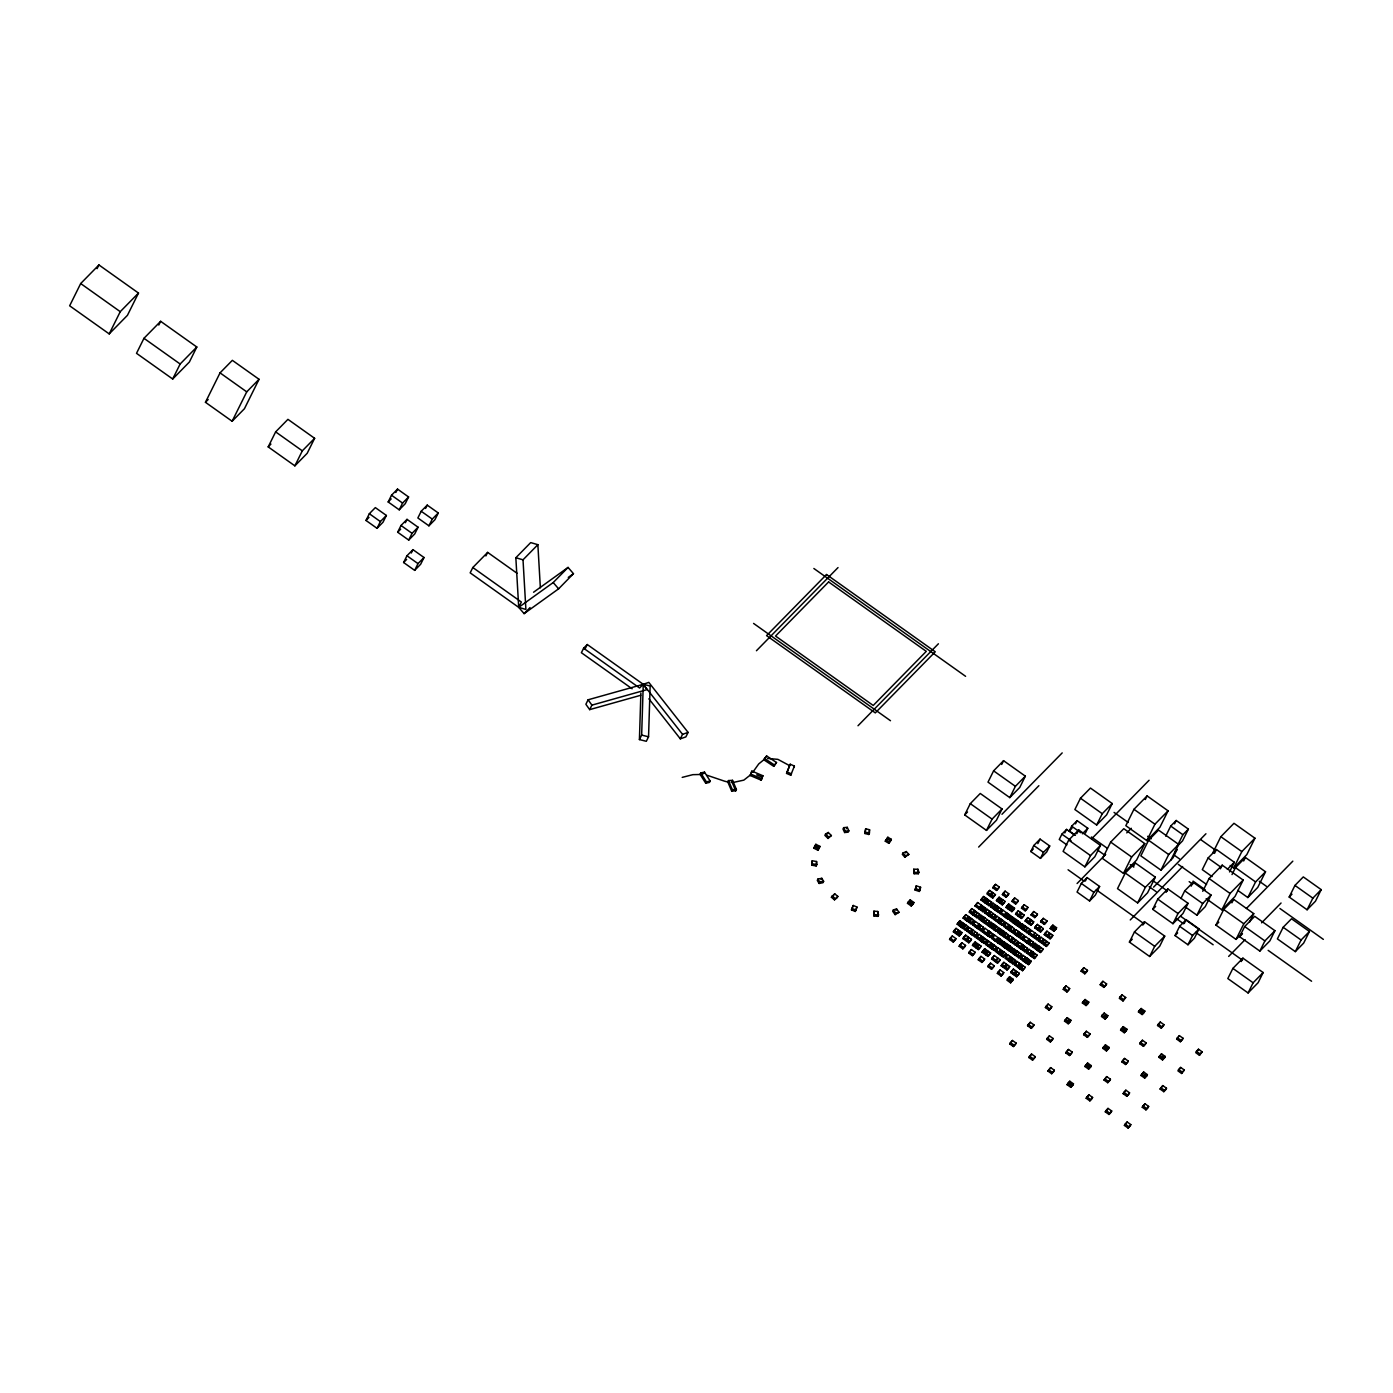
<?xml version="1.0" encoding="UTF-8"?>
<svg xmlns="http://www.w3.org/2000/svg" width="1393" height="1393" viewBox="0 0 1393 1393"><rect width="100%" height="100%" fill="white"/><g stroke="black" fill="none" stroke-linecap="round" stroke-linejoin="round"><path stroke-width="1.5" d="M632.126 688.786L581.386 652.725L583.615 648.233L587.271 644.524L643.253 684.311L650.148 686L648.546 736.793L646.317 741.285L639.422 739.579L640.884 693.018M639.422 739.579L641.651 735.086L643.253 684.311L648.79 682.378L688.09 732.405L685.861 736.897L680.324 738.83L648.877 698.798M864.879 833.484L865.697 828.783L869.563 829.758L869.424 833.101L868.744 834.459L864.879 833.484L865.697 828.783M868.744 834.459L869.563 829.758M915.079 890.04L916.281 885.826L920.581 887.271L920.042 890.127L919.38 891.485L915.079 890.04L916.281 885.826M851.489 909.873L853.212 905.467L856.956 907.052L855.911 910.082L855.232 911.457L851.489 909.873L853.212 905.467M855.232 911.457L856.956 907.052M750.183 775.501L751.924 771.113L762.894 775.744L761.153 780.15L750.183 775.501L750.862 774.142L761.832 778.774L761.153 780.15M786.557 773.394L790.197 764.235L794.393 766.063L790.754 775.222L786.557 773.394L790.197 764.235M80.69 283.545L69.65 305.798L109.211 333.902L127.442 315.323L138.499 293.07L98.938 264.949L80.69 283.545L120.251 311.666L138.499 293.07M97.092 268.657L98.938 264.949M109.211 333.902L120.251 311.666M143.967 338.307L136.514 353.317L172.697 379.018L189.378 362.023L196.813 347.014L160.648 321.313L143.967 338.307L180.15 364.008L196.813 347.014M158.785 325.057L160.648 321.313M172.697 379.018L180.15 364.008M205.45 402.298L220.042 372.871L232.352 360.334L259.046 379.296L244.437 408.724L232.126 421.261L205.45 402.298L208.184 399.512M232.126 421.261L246.735 391.851L259.046 379.296M268.187 446.892L275.64 431.882L287.933 419.345L314.626 438.307L307.174 453.317L294.881 465.854L268.187 446.892L270.921 444.106M294.881 465.854L302.316 450.844L314.626 438.307M365.993 520.46L369.337 513.721L375.344 507.609L386.383 515.462L383.04 522.183L377.033 528.313L365.993 520.46L368.988 517.395M388.177 501.968L391.52 495.229L397.527 489.1L408.584 496.97L405.241 503.691L399.234 509.821L388.177 501.968L391.189 498.903M377.033 528.313L380.376 521.574L386.383 515.462M395.856 492.478L397.527 489.1M399.234 509.821L402.577 503.082L408.584 496.97M397.667 532.213L401.01 525.492L407.017 519.363L418.074 527.216L414.731 533.954L408.724 540.084L397.667 532.213L400.679 529.166M405.346 522.723L407.017 519.363M421.208 511.248L417.865 517.97L428.922 525.823L434.929 519.711L438.273 512.972L427.216 505.119L421.208 511.248L432.265 519.101L438.273 512.972M408.724 540.084L412.067 533.345L418.074 527.216M425.544 508.48L427.216 505.119M403.604 562.511L406.948 555.772L412.955 549.66L424.012 557.513L420.669 564.235L414.661 570.364L403.604 562.511L406.617 559.446M411.283 553.021L412.955 549.66M428.922 525.823L432.265 519.101M414.661 570.364L418.004 563.625L424.012 557.513M517.134 573.341L487.654 552.394L472.819 567.526L470.172 572.854L518.718 607.365L524.116 613.634L558.61 588.821L573.463 573.672L568.065 567.421L533.571 592.234M485.896 555.946L487.654 552.394M585.043 648.999L587.271 644.524M680.324 738.83L682.553 734.337L643.253 684.311L588.107 699.791L585.878 704.283L589.674 709.629L640.728 695.281M589.674 709.629L591.903 705.137L647.031 689.639L643.253 684.311L639.596 688.02L583.615 648.233M700.07 774.334L700.749 772.976L704.51 772.14L710.169 781.02L709.49 782.396L705.729 783.232L700.07 774.334L703.831 773.515L704.51 772.14M705.729 783.232L706.408 781.856L710.169 781.02M728.452 780.568L727.79 781.926L731.656 791.067L735.73 790.841L736.409 789.465L732.544 780.341L728.452 780.568L732.335 789.692L731.656 791.067M732.544 780.341L731.865 781.717L735.73 790.841M751.245 772.471L751.924 771.113M764.861 759.289L763.66 759.881L766.638 755.964L776.51 762.493L773.707 766.307L763.834 759.777L758.715 763.939L752.795 772.262M766.638 755.964L763.834 759.777M762.894 775.744L762.215 777.12L756.73 774.804M773.707 766.307L776.51 762.493M793.714 767.421L794.393 766.063M790.754 775.222L791.433 773.864L787.237 772.018M813.878 848.198L814.557 846.822L818.631 848.912L817.952 850.27L813.878 848.198L815.863 844.315L819.955 846.387L819.276 847.745L815.184 845.673L815.863 844.315M812.223 860.77L811.823 865.192L816.159 865.941L816.838 864.565L816.559 861.518L812.223 860.77L811.823 865.192M825.579 834.024L824.9 835.4L828.034 838.447L831.377 835.539L828.26 832.474L825.579 834.024L828.713 837.089L828.034 838.447M827.581 833.85L828.26 832.474M816.559 861.518L816.159 865.941M817.97 879.018L817.291 880.393L819.119 883.441L822.95 882.727L823.629 881.369L821.8 878.304L817.97 879.018L819.798 882.082L819.119 883.441M843.67 827.651L842.991 829.009L844.628 832.509L848.198 832.196L848.877 830.837L847.257 827.338L843.67 827.651L845.307 831.151L844.628 832.509M821.121 879.679L821.8 878.304M846.578 828.696L847.257 827.338M831.412 897.266L834.755 893.853L837.82 896.395L837.141 897.754L834.459 899.808L831.412 897.266L834.755 893.853M834.459 899.808L837.82 896.395M885.286 841.198L887.863 837.245L891.346 839.335L890.667 840.71L888.769 843.305L885.286 841.198L887.863 837.245M888.769 843.305L891.346 839.335M873.933 911.161L874.02 916.019L877.834 916.35L878.513 914.992L877.747 911.492L873.933 911.161L874.02 916.019M903.012 852.969L902.333 854.327L904.823 857.2L908.828 854.414L906.338 851.558L903.012 852.969L905.502 855.824L904.823 857.2M905.659 852.916L906.338 851.558M877.747 911.492L877.834 916.35M893.383 909.908L892.704 911.283L895.142 914.626L899.025 912.311L896.587 908.95L893.383 909.908L895.821 913.251L895.142 914.626M913.738 869.232L914.121 873.724L918.3 873.742L918.98 872.366L917.9 869.249L913.738 869.232L914.121 873.724M895.908 910.325L896.587 908.95M917.9 869.249L918.3 873.742M907.487 903.326L910.221 899.878L913.895 902.507L913.216 903.865L911.179 905.955L907.487 903.326L910.221 899.878M911.179 905.955L913.895 902.507M919.902 888.63L920.581 887.271M964.687 814.922L970.294 803.639L980.254 793.47L1002.037 808.95L996.448 820.233L986.47 830.402L964.687 814.922L967.526 812.015M993.609 770.851L988.003 782.135L1009.786 797.614L1019.746 787.463L1025.352 776.162L1003.569 760.682L993.609 770.851L1015.393 786.331L1025.352 776.162M1001.706 764.444L1003.569 760.682M986.47 830.402L992.077 819.119L1002.037 808.95M1009.786 797.614L1015.393 786.331M949.573 939.439L952.29 935.992L955.981 938.603L955.302 939.979L953.247 942.051L949.573 939.439L952.29 935.992M953.352 931.813L956.068 928.365L961.919 932.544L961.24 933.919L959.202 935.992L953.352 931.813L956.068 928.365M962.981 928.365L965.715 924.917L962.981 928.365L957.148 924.186L959.864 920.738L967.874 926.484L965.157 929.932L961.466 927.32L962.145 925.945M957.148 924.186L959.864 920.738M955.511 933.38L956.19 932.004M959.307 925.753L959.986 924.377M966.777 920.738L969.493 917.29L966.777 920.738L963.085 918.126L965.802 914.679L971.652 918.858L968.936 922.305L971.652 918.858M957.548 931.29L958.227 929.932M965.802 914.679L963.085 918.126M953.247 942.051L955.981 938.603M962.876 924.726L963.556 923.35L960.822 926.798L962.876 924.726L959.185 922.096M965.924 918.318L965.245 919.693L971.095 923.872L973.811 920.425L970.137 917.795L969.458 919.171M975.448 911.231L972.714 914.679L975.448 911.231L971.757 908.619L969.04 912.067L977.05 917.813L979.767 914.365L973.916 910.169L973.237 911.544M967.282 917.604L967.961 916.246M971.078 909.977L971.757 908.619M959.202 935.992L961.919 932.544M967.404 921.243L968.083 919.885M971.2 913.616L971.879 912.258M974.978 905.99L977.694 902.542L985.704 908.306L985.025 909.664L982.988 911.753L974.978 905.99L977.694 902.542M965.157 929.932L967.874 926.484M973.359 915.184L974.038 913.825M980.933 899.93L983.65 896.483L991.659 902.229L990.98 903.604L988.943 905.676L980.933 899.93L983.65 896.483M959.133 946.23L961.849 942.782L965.541 945.394L964.861 946.77L962.807 948.842L959.133 946.23L961.849 942.782M962.911 938.603L965.628 935.156L971.478 939.335L970.799 940.71L968.762 942.782L962.911 938.603L965.628 935.156M972.54 935.156L975.274 931.708L972.54 935.156L966.69 930.977L969.424 927.529L977.433 933.275L974.7 936.723L971.025 934.111L971.705 932.735M969.424 927.529L966.69 930.977M971.095 923.872L973.811 920.425M975.553 914.87L974.874 916.246L977.607 912.798L975.553 914.87L969.72 910.691M979.349 907.243L978.67 908.619L981.386 905.171L979.349 907.243L975.657 904.632M979.296 909.124L979.975 907.766M983.092 901.497L983.771 900.139M987.55 892.513L986.871 893.871L992.721 898.05L995.438 894.619L989.587 890.423L987.55 892.513L993.401 896.692L992.721 898.05M968.866 932.544L969.545 931.168M976.336 927.529L979.053 924.081L976.336 927.529L972.645 924.917L975.361 921.47L981.212 925.649L978.495 929.096L981.212 925.649M982.03 905.676L981.351 907.052L985.025 909.664M985.13 899.425L985.809 898.05M988.908 891.799L989.587 890.423M977.05 917.813L979.767 914.365M967.108 938.081L967.787 936.723M970.904 930.454L971.583 929.096M975.361 921.47L972.645 924.917M985.251 903.064L985.931 901.706M986.662 900.47L987.341 899.112L984.607 902.56L986.662 900.47L984.189 898.729M989.03 895.438L989.709 894.08M992.826 887.811L995.542 884.363L999.234 886.993L998.555 888.351L996.5 890.423L992.826 887.811L995.542 884.363M962.807 948.842L965.541 945.394M975.483 925.109L974.804 926.484L980.655 930.663L983.371 927.216L979.679 924.604L979 925.962M984.99 918.022L982.274 921.47L984.99 918.022L981.316 915.41L978.6 918.858L986.61 924.604L989.326 921.156L983.475 916.977L982.796 918.335M987.289 900.975L987.968 899.617M991.085 893.348L991.764 891.99M982.988 911.753L985.704 908.306M981.316 915.41L980.637 916.768L984.329 919.397M968.762 942.782L971.478 939.335M976.963 928.051L977.642 926.676M980.759 920.425L981.438 919.049M984.538 912.798L987.254 909.35L995.264 915.097L994.585 916.455L992.547 918.544L984.538 912.798L987.254 909.35M988.943 905.676L991.659 902.229M996.5 890.423L999.234 886.993M974.7 936.723L977.433 933.275M986.697 914.348L987.376 912.99L993.226 917.169L992.547 918.544M990.493 906.721L993.209 903.273L1001.219 909.037L1000.54 910.395L998.502 912.485L990.493 906.721L993.209 903.273M968.692 953.021L971.409 949.573L975.083 952.203L974.421 953.561L972.366 955.65L968.692 953.021L971.409 949.573M972.471 945.394L975.187 941.947L981.038 946.126L980.359 947.501L978.321 949.573L972.471 945.394L975.187 941.947M982.1 941.947L984.816 938.499L982.1 941.947L976.249 937.768L978.983 934.32L986.993 940.066L984.259 943.514L980.585 940.902L981.264 939.526M988.734 912.276L989.413 910.9M978.983 934.32L976.249 937.768M980.655 930.663L983.371 927.216M985.112 921.678L984.433 923.037L987.167 919.589L985.112 921.678L979.279 917.482M988.908 914.052L988.229 915.41L990.945 911.962L988.908 914.052L985.217 911.422M988.856 915.915L989.535 914.557M992.652 908.288L993.331 906.93M996.43 900.662L999.147 897.214L1004.997 901.41L1004.318 902.768L1002.281 904.858L996.43 900.662L999.147 897.214M978.426 939.335L979.087 937.959M985.896 934.32L988.612 930.872L985.896 934.32L982.204 931.708L984.921 928.26L990.771 932.439L988.055 935.887L990.771 932.439M994.689 906.216L995.368 904.841M980.463 937.245L981.142 935.887M984.921 928.26L982.204 931.708M986.61 924.604L989.326 921.156M994.811 909.855L995.49 908.497M996.221 907.261L996.9 905.903L994.167 909.35L996.221 907.261L993.749 905.52M998.589 902.229L999.269 900.871M1002.385 894.602L1005.102 891.154L1008.793 893.784L1008.114 895.142L1006.059 897.231L1002.385 894.602L1005.102 891.154M972.366 955.65L975.083 952.203M992.356 925.126L993.035 923.768L998.885 927.947L996.152 931.395L988.142 925.649L990.876 922.201L994.55 924.813L991.833 928.26L994.55 924.813M996.848 907.783L997.527 906.408M1000.627 900.157L1001.306 898.781M978.199 945.934L978.879 944.576L976.162 948.024L978.199 945.934L974.508 943.322M982.622 938.812L983.301 937.454M988.142 925.649L990.876 922.201M1002.159 901.201L1002.838 899.843L1000.122 903.291L1002.159 901.201L998.468 898.589M978.321 949.573L981.038 946.126M986.523 934.842L987.202 933.467M990.319 927.216L990.998 925.84M994.097 919.589L996.813 916.141L1004.823 921.887L1004.144 923.246L1002.107 925.335L994.097 919.589L996.813 916.141M998.502 912.485L1001.219 909.037M1002.281 904.858L1004.997 901.41M1006.059 897.231L1008.793 893.784M988.56 932.753L989.239 931.395L992.93 934.006L990.214 937.454L984.363 933.275M984.259 943.514L986.993 940.066M1030.803 851.523L1033.798 845.499L1040.066 839.108L1049.713 845.969L1046.718 851.976L1040.449 858.367L1030.803 851.523L1033.31 848.964M996.256 921.139L996.935 919.78L1002.786 923.959L1002.107 925.335M1000.052 913.512L1002.768 910.082L1010.778 915.828L1010.099 917.186L1008.044 919.276L1000.052 913.512L1002.768 910.082M978.234 959.812L980.968 956.364L984.642 958.993L983.963 960.352L981.926 962.441L978.234 959.812L980.968 956.364M982.03 952.185L984.747 948.737L990.597 952.934L989.918 954.292L987.881 956.382L982.03 952.185L984.747 948.737M991.659 948.755L994.376 945.307L991.659 948.755L985.809 944.558L988.525 941.111L996.535 946.857L993.818 950.305L990.144 947.693L990.806 946.317M998.293 919.067L998.973 917.708M988.525 941.111L985.809 944.558M990.214 937.454L992.93 934.006M994.672 928.469L993.993 929.827L996.709 926.38L994.672 928.469L988.821 924.273M998.468 920.843L997.788 922.201L1000.505 918.753L998.468 920.843L994.776 918.213M998.415 922.706L999.094 921.348M1005.99 907.452L1008.706 904.005L1014.557 908.201L1013.878 909.559L1011.84 911.649L1005.99 907.452L1008.706 904.005M1037.82 843.618L1040.066 839.108M987.968 946.126L988.647 944.767M995.455 941.128L998.172 937.681L995.455 941.128L991.764 938.499L994.48 935.051L1000.331 939.23L997.614 942.678L1000.331 939.23M1000.453 920.634L1001.132 919.258M990.023 944.054L990.702 942.678M994.48 935.051L991.764 938.499M996.152 931.395L998.885 927.947M1004.37 916.646L1005.05 915.288M1008.149 909.02L1008.828 907.661M1011.945 901.393L1014.661 897.945L1018.335 900.575L1017.674 901.933L1015.619 904.022L1011.945 901.393L1014.661 897.945M981.926 962.441L984.642 958.993M1002.594 930.559L1008.445 934.738L1005.711 938.185L997.701 932.439L1000.435 928.992L1004.109 931.604L1001.393 935.051L1004.109 931.604M1006.408 914.574L1007.087 913.199M987.759 952.725L988.438 951.367L985.722 954.814L987.759 952.725L984.067 950.113M992.182 945.603L992.861 944.245M997.701 932.439L1000.435 928.992M987.881 956.382L990.597 952.934M999.861 934.006L1000.54 932.631M1003.656 926.38L1006.373 922.932L1014.383 928.678L1013.704 930.036L1011.666 932.126L1003.656 926.38L1006.373 922.932M998.119 939.544L998.798 938.185L1002.49 940.797L999.774 944.245L993.923 940.066M1008.044 919.276L1010.778 915.828M1011.84 911.649L1014.557 908.201M1015.619 904.022L1018.335 900.575M993.818 950.305L996.535 946.857M1005.816 927.947L1006.495 926.571M1010.273 918.945L1009.594 920.32L1017.604 926.066L1020.338 922.619L1012.328 916.873L1010.273 918.945L1018.283 924.691L1017.604 926.066M1040.449 858.367L1043.444 852.359L1049.713 845.969M987.794 966.603L990.527 963.155L994.202 965.784L993.522 967.142L991.485 969.232L987.794 966.603L990.527 963.155M991.59 958.976L994.306 955.528L1000.157 959.725L999.477 961.083L997.44 963.172L991.59 958.976L994.306 955.528M1001.219 955.546L1003.935 952.098L1001.219 955.546L995.368 951.349L998.085 947.902L1006.094 953.648L1003.378 957.095L999.686 954.484L1000.366 953.108M1007.853 925.857L1008.532 924.499M1012.328 916.873L1011.649 918.231L1015.323 920.86L1016.002 919.484L1013.286 922.932L1015.323 920.86M998.085 947.902L995.368 951.349M999.774 944.245L1002.49 940.797M1004.231 935.26L1003.552 936.618L1006.268 933.171L1004.231 935.26L998.381 931.064M1008.027 927.634L1007.348 928.992L1010.064 925.544L1008.027 927.634L1004.336 925.004M1007.975 929.497L1008.654 928.138M1015.549 914.243L1018.266 910.796L1024.116 914.992L1023.437 916.35L1021.4 918.44L1015.549 914.243L1018.266 910.796M997.527 952.916L998.206 951.558M1005.015 947.919L1007.731 944.471L1005.015 947.919L1001.323 945.29L1004.04 941.842L1009.89 946.021L1007.174 949.469L1009.89 946.021M1010.012 927.425L1010.691 926.049M999.582 950.844L1000.261 949.469M1001.323 945.29L1004.04 941.842M1005.711 938.185L1008.445 934.738M991.485 969.232L994.202 965.784M1017.708 915.81L1018.387 914.452M1021.487 908.184L1024.221 904.736L1027.895 907.365L1027.216 908.724L1025.178 910.813L1021.487 908.184L1024.221 904.736M1011.475 938.708L1012.154 937.35L1017.987 941.529L1015.271 944.976L1007.261 939.23L1009.977 935.783L1013.669 938.412L1010.952 941.842L1013.669 938.412M1015.967 921.365L1016.646 919.989M1019.746 913.738L1020.425 912.363M1001.741 952.394L1002.42 951.036M1009.977 935.783L1007.261 939.23M1011.666 932.126L1014.383 928.678M997.44 963.172L1000.157 959.725M1074.195 834.807L1066.585 829.392L1061.901 834.163L1059.255 839.474L1066.881 844.889M1009.42 940.797L1010.099 939.422M1013.216 933.171L1015.932 929.723L1023.942 935.469L1023.263 936.845L1021.226 938.917L1013.216 933.171L1015.932 929.723M1080.48 798.224L1074.874 809.525L1096.674 825.004L1106.634 814.835L1112.241 803.552L1090.458 788.055L1080.48 798.224L1102.263 813.704L1112.241 803.552M1007.679 946.335L1008.358 944.976L1012.049 947.588L1009.333 951.036L1003.482 946.857M1021.4 918.44L1024.116 914.992M1025.178 910.813L1027.895 907.365M1064.809 832.944L1066.585 829.392M1003.378 957.095L1006.094 953.648M1011.597 942.365L1012.258 940.989M1015.375 934.738L1016.054 933.362M1019.154 927.111L1021.887 923.663L1029.88 929.41L1029.218 930.768L1027.163 932.857L1019.154 927.111L1021.887 923.663M1017.412 932.648L1018.091 931.29M997.353 973.394L1000.07 969.946L1003.761 972.575L1003.082 973.933L1001.045 976.023L997.353 973.394L1000.07 969.946M1001.149 965.767L1003.865 962.319L1009.716 966.516L1009.037 967.874L1007 969.963L1001.149 965.767L1003.865 962.319M1009.925 959.916L1009.246 961.274L1012.937 963.904L1015.654 960.456L1007.644 954.693L1004.928 958.14L1010.778 962.337L1013.495 958.889L1010.778 962.337M1006.965 956.068L1007.644 954.693M1009.333 951.036L1012.049 947.588M1013.791 942.051L1013.111 943.409L1015.828 939.962L1013.791 942.051L1007.94 937.872M1017.586 934.424L1016.907 935.783L1019.624 932.335L1017.586 934.424L1013.895 931.795M1075.396 835.347L1069.302 831.012L1071.67 826.206L1077.102 820.669L1087.794 828.26L1085.408 833.066M1017.534 936.305L1018.213 934.929M1021.313 928.678L1021.992 927.303M1025.109 921.052L1027.825 917.604L1033.676 921.783L1032.997 923.141L1030.959 925.231L1025.109 921.052L1027.825 917.604M1003.308 967.334L1003.987 965.976M1014.557 954.71L1017.29 951.262L1014.557 954.71L1010.883 952.081L1013.599 948.633L1019.45 952.829L1016.733 956.277L1019.45 952.829M1019.572 934.215L1020.251 932.857M1005.346 965.262L1006.025 963.886M1009.124 957.635L1009.803 956.26M1010.883 952.081L1013.599 948.633M1015.271 944.976L1017.987 941.529M1075.518 823.872L1077.102 820.669M1027.268 922.601L1027.947 921.243M1031.046 914.975L1033.78 911.527L1037.454 914.156L1036.775 915.514L1034.738 917.604L1031.046 914.975L1033.78 911.527M1001.045 976.023L1003.761 972.575M1021.104 935.278L1021.783 933.902L1019.067 937.35L1021.104 935.278L1018.649 933.519M1024.882 927.651L1025.561 926.275L1022.845 929.723L1024.882 927.651L1021.208 925.022M1068.71 840.083L1063.103 851.384L1084.886 866.864L1094.863 856.695L1100.47 845.412L1078.687 829.915L1068.71 840.083L1090.493 855.563L1100.47 845.412M1013.721 952.29L1013.042 953.648L1018.892 957.827L1021.609 954.379L1017.917 951.767M1021.034 945.499L1021.696 944.141L1027.546 948.32L1024.83 951.767L1016.82 946.021L1019.537 942.573L1023.228 945.203L1020.512 948.65L1023.228 945.203M1029.305 920.529L1029.984 919.154M1011.301 959.202L1011.98 957.827M1019.537 942.573L1016.82 946.021M1021.226 938.917L1023.942 935.469M1007 969.963L1009.716 966.516M1018.98 947.588L1019.659 946.213M1022.775 939.962L1025.492 936.514L1033.502 942.26L1032.822 943.636L1030.785 945.708L1022.775 939.962L1025.492 936.514M1027.163 932.857L1029.88 929.41M1030.959 925.231L1033.676 921.783M1034.738 917.604L1037.454 914.156M1076.806 833.693L1078.687 829.915M1012.937 963.904L1015.654 960.456M1021.139 949.155L1021.818 947.78M1028.713 933.902L1031.429 930.454L1039.439 936.2L1038.76 937.559L1036.723 939.648L1028.713 933.902L1031.429 930.454M1023.193 947.066L1023.872 945.708M1007.592 978.826L1006.913 980.184L1010.604 982.814L1013.32 979.366L1009.629 976.737L1007.592 978.826L1011.283 981.438L1013.32 979.366M1010.709 972.558L1013.425 969.128L1019.276 973.307L1018.596 974.665L1016.542 976.754L1010.709 972.558L1013.425 969.128M1020.338 969.128L1023.054 965.68L1020.338 969.128L1014.487 964.931L1017.203 961.501L1025.213 967.247L1022.497 970.695L1018.805 968.065M1009.629 976.737L1008.95 978.112L1012.641 980.724M1017.203 961.501L1014.487 964.931M1018.892 957.827L1021.609 954.379M1023.35 948.842L1022.671 950.2L1025.387 946.752L1023.35 948.842L1017.499 944.663M1027.129 941.215L1026.449 942.573L1029.183 939.126L1027.129 941.215L1023.455 938.586M1027.094 943.096L1027.773 941.72M1030.872 935.469L1031.551 934.094M1034.668 927.842L1037.385 924.395L1043.235 928.574L1042.556 929.932L1040.519 932.021L1034.668 927.842L1037.385 924.395M1029.131 941.006L1029.81 939.648M1012.868 974.125L1013.547 972.767M1024.116 961.501L1026.85 958.053L1024.116 961.501L1020.442 958.872L1023.159 955.424L1029.009 959.62L1026.275 963.068L1029.009 959.62M1014.905 972.053L1015.584 970.677M1018.683 964.426L1019.363 963.051M1023.159 955.424L1020.442 958.872M1024.83 951.767L1027.546 948.32M1036.827 929.392L1037.506 928.034M1040.606 921.766L1043.322 918.335L1047.014 920.947L1046.335 922.305L1044.297 924.395L1040.606 921.766L1043.322 918.335M1010.604 982.814L1011.283 981.438M1038.865 927.32L1039.544 925.962M1023.28 959.08L1022.601 960.439L1028.452 964.618L1031.168 961.187L1027.477 958.558M1030.576 952.307L1031.255 950.931L1037.106 955.11L1034.39 958.558L1026.38 952.812L1029.096 949.364L1032.788 951.994L1030.071 955.441L1032.788 951.994M1020.843 965.993L1021.522 964.618M1024.639 958.367L1025.318 956.991M1029.096 949.364L1026.38 952.812M1030.785 945.708L1033.502 942.26M1016.542 976.754L1019.276 973.307M1024.76 962.006L1025.44 960.648M1028.539 954.379L1029.218 953.021M1032.335 946.752L1035.051 943.305L1043.061 949.051L1042.382 950.426L1040.345 952.499L1032.335 946.752L1035.051 943.305M1036.723 939.648L1039.439 936.2M1040.519 932.021L1043.235 928.574M1044.297 924.395L1047.014 920.947M1022.497 970.695L1025.213 967.247M1030.698 955.946L1031.377 954.571M1038.273 940.693L1040.989 937.245L1048.999 942.991L1048.32 944.367L1046.282 946.439L1038.273 940.693L1040.989 937.245M1032.753 953.857L1033.432 952.499M1096.674 825.004L1102.263 813.704M1028.452 964.618L1031.168 961.187M1032.909 955.633L1032.23 957.008L1034.947 953.561L1032.909 955.633L1027.059 951.454M1036.688 948.006L1036.009 949.382L1038.743 945.934L1036.688 948.006L1033.014 945.394M1036.653 949.887L1037.332 948.511M1040.432 942.26L1041.111 940.884M1044.228 934.633L1046.944 931.186L1052.795 935.365L1052.115 936.74L1050.078 938.812L1044.228 934.633L1046.944 931.186M1038.69 947.797L1039.37 946.439M1042.469 940.171L1043.148 938.812M1034.39 958.558L1037.106 955.11M1046.387 936.2L1047.066 934.825M1050.165 928.574L1052.882 925.126L1056.573 927.738L1055.894 929.114L1053.857 931.186L1050.165 928.574L1052.882 925.126M1048.424 934.111L1049.103 932.753M1040.345 952.499L1043.061 949.051M1084.886 866.864L1090.493 855.563M1046.282 946.439L1048.999 942.991M1050.078 938.812L1052.795 935.365M1053.857 931.186L1056.573 927.738M1081.334 883.423L1077.05 892.06L1089.587 900.975L1095.316 895.124L1099.617 886.488L1087.08 877.573L1081.334 883.423L1093.871 892.338L1099.617 886.488M1085.356 881.038L1087.08 877.573M1009.716 1043.914L1012.432 1040.467L1016.124 1043.078L1015.445 1044.454L1013.408 1046.526L1009.716 1043.914L1012.432 1040.467M1110.656 842.086L1102.507 858.471L1123.489 873.394L1136.618 860.003L1144.767 843.618L1123.785 828.696L1110.656 842.086L1131.638 856.991L1144.767 843.618M1013.408 1046.526L1016.124 1043.078M1133.954 809.298L1125.823 825.683L1146.805 840.606L1159.934 827.216L1168.083 810.83L1147.101 795.908L1133.954 809.298L1154.936 824.203L1168.083 810.83M1027.564 1025.718L1030.28 1022.288L1033.972 1024.9L1033.293 1026.258L1031.238 1028.347L1027.564 1025.718L1030.28 1022.288M1089.587 900.975L1093.871 892.338M1031.238 1028.347L1033.972 1024.9M1145.29 799.547L1147.101 795.908M1045.394 1007.539L1048.111 1004.092L1051.802 1006.721L1051.123 1008.079L1049.086 1010.169L1045.394 1007.539L1048.111 1004.092M1049.086 1010.169L1051.802 1006.721M1028.835 1057.496L1031.551 1054.048L1035.243 1056.678L1034.564 1058.036L1032.526 1060.125L1028.835 1057.496L1031.551 1054.048M1063.242 989.361L1065.958 985.913L1069.65 988.525L1068.971 989.901L1066.934 991.973L1063.242 989.361L1065.958 985.913M1123.489 873.394L1131.638 856.991M1032.526 1060.125L1035.243 1056.678M1125.265 873.028L1117.517 888.647L1137.628 902.943L1147.571 892.809L1155.337 877.172L1135.225 862.894L1125.265 873.028L1145.377 887.324L1155.337 877.172M1066.934 991.973L1069.65 988.525M1046.665 1039.317L1049.399 1035.87L1053.073 1038.481L1052.394 1039.857L1050.357 1041.929L1046.665 1039.317L1049.399 1035.87M1081.072 971.165L1083.806 967.717L1087.48 970.346L1086.801 971.705L1084.764 973.794L1081.072 971.165L1083.806 967.717M1133.502 866.359L1135.225 862.894M1146.805 840.606L1154.936 824.203M1170.886 860.021L1178.652 844.384L1158.541 830.106L1148.581 840.24L1140.832 855.859L1160.944 870.155L1172.889 857.984L1177.137 849.417L1175.135 851.436M1050.357 1041.929L1053.073 1038.481M1084.764 973.794L1087.48 970.346M1064.513 1021.121L1067.23 1017.674L1070.921 1020.303L1070.242 1021.661L1068.205 1023.751L1064.513 1021.121L1067.23 1017.674M1068.205 1023.751L1070.921 1020.303M1047.954 1071.078L1050.67 1067.63L1054.362 1070.259L1053.683 1071.617L1051.628 1073.707L1047.954 1071.078L1050.67 1067.63M1082.361 1002.943L1085.077 999.495L1088.769 1002.107L1088.09 1003.482L1086.035 1005.554L1082.361 1002.943L1085.077 999.495M1165.715 836.148L1170.712 826.066L1176.197 820.477L1188.386 829.114L1182.535 840.884L1177.05 846.474L1182.883 834.72L1188.386 829.114M1174.543 823.838L1176.197 820.477M1051.628 1073.707L1054.362 1070.259M1086.035 1005.554L1088.769 1002.107M1137.628 902.943L1145.377 887.324M1065.784 1052.899L1068.501 1049.451L1072.192 1052.063L1071.513 1053.439L1069.476 1055.511L1065.784 1052.899L1068.501 1049.451M1100.191 984.747L1102.908 981.299L1106.599 983.928L1105.92 985.286L1103.883 987.376L1100.191 984.747L1102.908 981.299M1160.944 870.155L1168.692 854.536L1178.652 844.384M1069.476 1055.511L1072.192 1052.063M1103.883 987.376L1106.599 983.928M1083.632 1034.703L1086.348 1031.255L1090.04 1033.885L1089.361 1035.243L1087.324 1037.332L1083.632 1034.703L1086.348 1031.255M1129.41 942.103L1134.459 931.934L1144.489 921.713L1164.722 936.096L1159.672 946.265L1149.643 956.486L1129.41 942.103L1132.283 939.195M1142.817 925.109L1144.489 921.713M1087.324 1037.332L1090.04 1033.885M1152.725 909.333L1157.775 899.147L1167.804 888.926L1188.037 903.308L1182.988 913.477L1172.958 923.698L1152.725 909.333L1155.598 906.408M1067.055 1084.677L1069.789 1081.229L1073.463 1083.841L1072.784 1085.199L1070.747 1087.289L1067.055 1084.677L1069.789 1081.229M1102.142 1015.149L1101.463 1016.524L1105.154 1019.136L1107.87 1015.689L1104.196 1013.077L1102.142 1015.149L1105.833 1017.778L1107.87 1015.689M1103.517 1014.435L1104.196 1013.077M1166.133 892.321L1167.804 888.926M1070.747 1087.289L1073.463 1083.841M1105.154 1019.136L1105.833 1017.778M1084.903 1066.481L1087.62 1063.033L1091.311 1065.662L1090.632 1067.021L1088.595 1069.11L1084.903 1066.481L1087.62 1063.033M1119.989 996.97L1119.31 998.346L1123.002 1000.958L1125.718 997.51L1122.027 994.898L1119.989 996.97L1123.681 999.599L1125.718 997.51M1121.348 996.256L1122.027 994.898M1088.595 1069.11L1091.311 1065.662M1123.002 1000.958L1123.681 999.599M1102.751 1048.302L1105.467 1044.854L1109.159 1047.466L1108.48 1048.842L1106.425 1050.914L1102.751 1048.302L1105.467 1044.854M1149.643 956.486L1154.693 946.317L1164.722 936.096M1180.898 898.572L1184.746 890.823L1193.105 882.309L1211.022 895.037L1205.258 906.651L1196.9 915.166L1185.495 907.069M1106.425 1050.914L1109.159 1047.466M1086.174 1098.259L1088.891 1094.811L1092.582 1097.423L1091.903 1098.798L1089.866 1100.87L1086.174 1098.259L1088.891 1094.811M1191.172 886.174L1193.105 882.309M1172.958 923.698L1178.008 913.529L1188.037 903.308M1120.581 1030.106L1123.298 1026.658L1126.989 1029.288L1126.31 1030.646L1124.273 1032.735L1120.581 1030.106L1123.298 1026.658M1229.531 871.931L1234.32 862.25L1216.42 849.521L1208.062 858.036L1202.298 869.65L1212.067 876.597M1212.711 853.073L1220.843 836.688L1233.972 823.298L1254.954 838.203L1246.822 854.606L1233.693 867.996L1230.193 865.506M1089.866 1100.87L1092.582 1097.423M1124.273 1032.735L1126.989 1029.288M1214.487 853.387L1216.42 849.521M1175.03 935.574L1179.645 926.293L1186.122 919.693L1199.042 928.887L1194.428 938.168L1187.968 944.767L1175.03 935.574L1177.625 932.944M1104.022 1080.063L1106.738 1076.615L1110.43 1079.244L1109.751 1080.602L1107.714 1082.692L1104.022 1080.063L1106.738 1076.615M1138.429 1011.927L1141.146 1008.48L1144.837 1011.092L1144.158 1012.467L1142.121 1014.539L1138.429 1011.927L1141.146 1008.48M1184.276 923.42L1186.122 919.693M1107.714 1082.692L1110.43 1079.244M1202.734 891.294L1209.072 878.53L1222.201 865.157L1243.183 880.063L1235.034 896.465L1221.905 909.838L1206.181 898.659M1142.121 1014.539L1144.837 1011.092M1121.853 1061.884L1124.586 1058.436L1128.26 1061.048L1127.581 1062.424L1125.544 1064.496L1121.853 1061.884L1124.586 1058.436M1196.9 915.166L1202.664 903.552L1211.022 895.037M1220.39 868.797L1222.201 865.157M1125.544 1064.496L1128.26 1061.048M1187.968 944.767L1192.582 935.487L1199.042 928.887M1105.293 1111.84L1108.01 1108.393L1111.701 1111.005L1111.022 1112.38L1108.985 1114.452L1105.293 1111.84L1108.01 1108.393M1139.7 1043.688L1142.417 1040.24L1146.108 1042.869L1145.429 1044.228L1143.392 1046.317L1139.7 1043.688L1142.417 1040.24M1108.985 1114.452L1111.701 1111.005M1143.392 1046.317L1146.108 1042.869M1233.693 867.996L1241.825 851.593L1254.954 838.203M1123.141 1093.644L1125.857 1090.197L1129.549 1092.826L1128.87 1094.184L1126.815 1096.274L1123.141 1093.644L1125.857 1090.197M1232.021 874.578L1235.469 867.63L1245.412 857.479L1265.523 871.774L1257.775 887.393L1247.832 897.545L1237.768 890.388M1157.548 1025.509L1160.265 1022.062L1163.956 1024.673L1163.277 1026.049L1161.222 1028.121L1157.548 1025.509L1160.265 1022.062M1126.815 1096.274L1129.549 1092.826M1243.688 860.961L1245.412 857.479M1161.222 1028.121L1163.956 1024.673M1221.905 909.838L1230.054 893.453L1243.183 880.063M1140.971 1075.466L1143.688 1072.018L1147.379 1074.647L1146.7 1076.005L1144.663 1078.078L1140.971 1075.466L1143.688 1072.018M1241.738 933.606L1236.044 939.404L1215.932 925.109L1223.698 909.49L1233.641 899.338L1253.752 913.634L1249.434 922.323M1144.663 1078.078L1147.379 1074.647M1231.917 902.821L1233.641 899.338M1124.412 1125.422L1127.129 1121.974L1130.82 1124.604L1130.141 1125.962L1128.104 1128.051L1124.412 1125.422L1127.129 1121.974M1158.819 1057.287L1161.536 1053.839L1165.227 1056.451L1164.548 1057.827L1162.511 1059.899L1158.819 1057.287L1161.536 1053.839M1128.104 1128.051L1130.82 1124.604M1162.511 1059.899L1165.227 1056.451M1142.26 1107.243L1144.976 1103.796L1148.65 1106.408L1147.989 1107.783L1145.934 1109.855L1142.26 1107.243L1144.976 1103.796M1176.65 1039.091L1179.383 1035.643L1183.057 1038.273L1182.378 1039.631L1180.341 1041.72L1176.65 1039.091L1179.383 1035.643M1247.832 897.545L1255.581 881.926L1265.523 871.774M1145.934 1109.855L1148.65 1106.408M1180.341 1041.72L1183.057 1038.273M1160.09 1089.047L1162.807 1085.6L1166.498 1088.229L1165.819 1089.587L1163.782 1091.677L1160.09 1089.047L1162.807 1085.6M1236.044 939.404L1243.81 923.768L1253.752 913.634M1239.613 936.705L1244.663 926.537L1254.693 916.315L1274.926 930.681L1269.876 940.867L1259.847 951.088L1239.613 936.705L1242.469 933.78M1163.782 1091.677L1166.498 1088.229M1178.617 1069.493L1177.938 1070.869L1181.612 1073.481L1184.346 1070.033L1180.655 1067.421L1178.617 1069.493L1182.291 1072.122L1184.346 1070.033M1179.975 1068.779L1180.655 1067.421M1232.892 968.396L1227.825 978.565L1248.076 992.948L1258.105 982.727L1263.155 972.54L1242.922 958.158L1232.892 968.396L1253.125 982.779L1263.155 972.54M1181.612 1073.481L1182.291 1072.122M1196.448 1051.315L1195.769 1052.673L1199.46 1055.302L1202.176 1051.854L1198.485 1049.225L1196.448 1051.315L1200.139 1053.926L1202.176 1051.854M1241.233 961.553L1242.922 958.158M1197.823 1050.601L1198.485 1049.225M1199.46 1055.302L1200.139 1053.926M1259.847 951.088L1264.896 940.919L1274.926 930.681M1289.187 897.04L1294.95 885.426L1303.291 876.911L1321.208 889.639L1315.445 901.236L1307.087 909.768L1289.187 897.04L1291.973 894.202M1248.076 992.948L1253.125 982.779M1283.162 927.285L1277.398 938.899L1295.316 951.628L1303.674 943.096L1309.437 931.499L1291.52 918.771L1283.162 927.285L1301.079 940.014L1309.437 931.499M1307.087 909.768L1312.85 898.154L1321.208 889.639M1295.316 951.628L1301.079 940.014M817.952 850.27L819.955 846.387M751.21 774.334L743.827 780.132L733.275 782.431A25.353 17.674 26.4 0 1 731.569 782.396M537.872 544.68L523.019 559.812L525.892 609.438L518.718 607.365L515.845 557.74L530.698 542.591L537.872 544.68L540.362 587.829M472.819 567.526L521.365 602.037L518.718 607.365L553.213 582.553L568.065 567.421M524.116 613.634L530.054 607.574M756.434 650.74L838.029 567.578M858.001 725.753L938.412 643.775M1001.967 814.278L1062.197 752.899M978.652 847.066L1038.882 785.687M993.401 896.692L995.438 894.619M1069.302 831.012L1072.018 828.243M993.226 917.169L995.264 915.097M1082.361 833.815L1087.794 828.26M1002.786 923.959L1004.823 921.887M1091.868 838.603L1149.086 780.272M1018.283 924.691L1020.338 922.619M1077.085 883.528L1105.694 854.362M1126.763 832.875L1131.273 828.278M1153.561 887.167L1205.938 833.763M1130.245 919.955L1182.64 866.55M1227.355 869.354L1234.32 862.25M1215.932 925.109L1218.771 922.218M1246.422 908.462L1292.826 861.153M1228.661 956.416L1245.133 939.631M1261.588 922.845L1281.055 903.012M568.292 577.399L573.463 573.672M828.713 837.089L831.377 835.539M905.502 855.824L908.828 854.414M682.553 734.337L688.09 732.405M682.204 777.381L692.843 774.665L701.88 774.456M895.821 913.251L899.025 912.311M819.798 882.082L823.629 881.369M767.56 758.436L777.903 759.359L789.518 765.593M845.307 831.151L848.877 830.837M732.335 789.692L736.409 789.465M914.801 872.366L918.98 872.366M874.7 914.644L878.513 914.992M812.502 863.817L816.838 864.565M641.651 735.086L648.546 736.793M707.174 775.292L724.29 781.09A25.353 17.674 26.4 0 0 729.81 782.239M865.558 832.126L869.424 833.101M515.845 557.74L523.019 559.812M915.741 888.682L920.042 890.127M852.168 908.515L855.911 910.082M887.184 838.603L890.667 840.71M885.965 839.84L889.448 841.947M764.513 758.419L774.386 764.949M1294.95 885.426L1312.85 898.154M1220.843 836.688L1241.825 851.593M1200.958 839.787L1215.096 849.852M1259.307 881.264L1266.394 886.296M1235.469 867.63L1255.581 881.926M813.86 568.483L965.593 676.319M1170.712 826.066L1182.883 834.72M1279.941 908.515L1323.35 939.37M1208.062 858.036L1221.086 867.299M1209.072 878.53L1230.054 893.453M1114.069 812.415L1128.208 822.462M1147.675 836.288L1151.21 838.795M1174.195 855.145L1179.505 858.906M1148.581 840.24L1168.692 854.536M1178.269 864.356L1206.547 884.451M1193.052 881.125L1205.206 889.761M1189.169 881.647L1192.704 884.172M1223.698 909.49L1243.81 923.768M1244.663 926.537L1264.896 940.919M1184.746 890.823L1202.664 903.552M1268.152 950.374L1311.579 981.229M1091.398 836.984L1107.296 848.285M1130.263 864.6L1133.798 867.108M1153.247 880.933L1167.369 890.98M1071.67 826.206L1080.829 832.718M1097.823 850.218L1104.893 855.25M1149.121 886.679L1156.19 891.694M1157.775 899.147L1178.008 913.529M1180.637 916.263L1242.486 960.212M1061.901 834.163L1071.043 840.658M1176.685 918.84L1183.632 923.785M1195.786 932.422L1213.146 944.767M753.578 623.42L890.493 720.721M1179.645 926.293L1192.582 935.487M1033.798 845.499L1043.444 852.359M1068.083 869.772L1083.98 881.072M1096.343 889.848L1144.053 923.768M970.294 803.639L992.077 819.119M1134.459 931.934L1154.693 946.317M1052.203 926.484L1055.894 929.114M993.505 886.453L997.179 889.065M1003.064 893.244L1006.739 895.856M1012.624 900.035L1016.298 902.647M1022.166 906.826L1025.857 909.437M1031.725 913.616L1035.417 916.228M1041.285 920.407L1044.976 923.037M1050.844 927.198L1054.536 929.827M1008.027 905.38L1013.878 909.559M997.109 899.303L1002.96 903.482M1006.669 906.094L1012.519 910.273M1016.228 912.885L1022.079 917.064M1025.788 919.676L1031.638 923.855M1035.347 926.467L1041.198 930.646M1044.907 933.258L1050.757 937.454M1007.644 915.445L1010.099 917.186M1017.186 922.236L1019.659 923.977M1140.467 1009.838L1144.158 1012.467M981.612 898.572L989.622 904.318M991.172 905.363L999.181 911.109M1000.714 912.154L1008.724 917.9M1019.833 925.736L1027.842 931.482M1029.392 932.526L1037.402 938.273M1038.952 939.317L1046.961 945.081M1081.752 969.807L1085.443 972.418M1100.87 983.388L1104.562 986M1139.108 1010.552L1142.8 1013.181M1158.227 1024.134L1161.901 1026.763M1177.329 1037.733L1181.02 1040.345M1034.372 944.68L1038.064 947.292M979.053 907.069L983.667 910.378M1007.731 927.442L1012.345 930.75M1017.273 934.233L1021.905 937.559M1026.833 941.024L1031.464 944.35M1036.392 947.832L1041.024 951.14M220.042 372.871L246.735 391.851M391.52 495.229L402.577 503.082M990.197 923.559L996.047 927.755M999.756 930.35L1005.589 934.546M975.257 914.696L977.729 916.437M984.816 921.487L987.271 923.228M994.376 928.278L996.831 930.019M1003.935 935.069L1006.39 936.827M1013.495 941.86L1015.95 943.618M1023.054 948.65L1025.509 950.409M1032.613 955.459L1035.069 957.2M999.356 940.414L1001.811 942.173M1003.36 943.218L1007.052 945.83M1008.915 947.205L1011.37 948.964M1012.92 950.009L1016.611 952.62M1026.798 959.934L1030.489 962.546M1085.617 1001.724L1088.09 1003.482M1104.736 1015.323L1107.191 1017.064M1122.619 1028.034L1126.31 1030.646M1162.093 1056.068L1164.548 1057.827M963.764 916.751L971.774 922.497M973.324 923.542L981.334 929.305M982.883 930.332L990.893 936.096M992.443 937.141L1000.453 942.887M1002.002 943.932L1010.012 949.678M1011.562 950.722L1019.572 956.469M1021.121 957.513L1029.131 963.26M1063.921 987.985L1067.595 990.615M1083.04 1001.567L1086.714 1004.196M1121.261 1028.748L1124.952 1031.36M1140.379 1042.33L1144.071 1044.942M1159.498 1055.911L1163.19 1058.541M275.64 431.882L302.316 450.844M401.01 525.492L412.067 533.345M961.344 923.663L965.036 926.293M1010.36 958.506L1012.815 960.247M957.827 922.81L965.837 928.574M967.369 929.619L975.379 935.365M976.928 936.409L984.938 942.156M986.488 943.2L994.498 948.946M996.047 949.991L1004.057 955.737M1005.607 956.782L1013.616 962.528M1015.166 963.573L1023.176 969.319M958.784 932.161L961.24 933.919M369.337 513.721L380.376 521.574M954.031 930.437L959.881 934.633M963.59 937.245L969.441 941.424M973.15 944.036L979 948.215M982.709 950.827L988.56 955.006M992.269 957.618L998.119 961.797M1001.828 964.409L1007.679 968.588M1011.388 971.2L1017.221 975.379M909.542 901.254L913.216 903.865M908.166 901.967L911.858 904.579M1067.787 1019.92L1070.242 1021.661M1104.788 1046.213L1108.48 1048.842M1144.245 1074.264L1146.7 1076.005M950.252 938.064L953.926 940.693M959.812 944.854L963.486 947.484M969.371 951.663L973.045 954.275M978.913 958.454L982.605 961.066M988.473 965.245L992.164 967.856M998.032 972.035L1001.724 974.647M1046.073 1006.181L1049.765 1008.793M1065.192 1019.763L1068.884 1022.375M1084.311 1033.345L1088.003 1035.957M1103.43 1046.927L1107.104 1049.556M1122.532 1060.508L1126.223 1063.138M1141.651 1074.107L1145.342 1076.719M1160.769 1087.689L1164.461 1090.301M406.948 555.772L418.004 563.625M1086.94 1064.409L1090.632 1067.021M1028.243 1024.36L1031.917 1026.972M1047.344 1037.942L1051.036 1040.571M1066.463 1051.523L1070.155 1054.153M1085.582 1065.123L1089.274 1067.735M1104.701 1078.704L1108.393 1081.316M1123.82 1092.286L1127.494 1094.898M1142.922 1105.868L1146.613 1108.497M1069.11 1082.587L1072.784 1085.199M1010.395 1042.539L1014.087 1045.168M1029.514 1056.138L1033.206 1058.75M1048.633 1069.72L1052.307 1072.331M1067.735 1083.301L1071.426 1085.931M1086.853 1096.883L1090.545 1099.512M1105.972 1110.465L1109.664 1113.094M1125.091 1124.064L1128.783 1126.676M832.091 895.908L835.138 898.45M553.213 582.553L558.61 588.821M588.107 699.791L591.903 705.137M700.749 772.976L706.408 781.856M957.722 933.066L957.043 934.424L959.76 930.977L957.722 933.066M981.508 908.811L980.829 910.186L983.545 906.739L981.508 908.811M967.282 939.857L966.603 941.215L969.319 937.768L967.282 939.857M971.06 932.23L970.381 933.589L973.098 930.158L971.06 932.23M987.463 902.751L986.784 904.127L989.5 900.679L987.463 902.751M991.241 895.124L990.562 896.5L993.279 893.052L991.241 895.124M991.067 915.601L990.388 916.977L993.105 913.529L991.067 915.601M980.62 939.021L979.941 940.397L982.657 936.949L980.62 939.021M997.005 909.542L996.326 910.918L999.06 907.47L997.005 909.542M1000.627 922.392L999.948 923.768L1002.664 920.32L1000.627 922.392M1004.405 914.783L1003.726 916.141L1006.442 912.694L1004.405 914.783M990.179 945.812L989.5 947.188L992.216 943.74L990.179 945.812M1006.564 916.333L1005.885 917.708L1008.619 914.261L1006.564 916.333M1010.36 908.706L1009.681 910.082L1012.398 906.634L1010.36 908.706M1010.186 929.201L1009.507 930.559L1012.223 927.111L1010.186 929.201M995.96 960.23L995.281 961.605L997.997 958.158L995.96 960.23M999.739 952.603L999.06 953.979L1001.776 950.531L999.739 952.603M1016.124 923.124L1015.445 924.499L1018.161 921.052L1016.124 923.124M1019.92 915.497L1019.241 916.873L1021.957 913.425L1019.92 915.497M1005.502 967.021L1004.823 968.396L1007.557 964.949L1005.502 967.021M1009.298 959.394L1008.619 960.77L1011.335 957.322L1009.298 959.394M1025.683 929.932L1025.004 931.29L1027.721 927.842L1025.683 929.932M1029.479 922.305L1028.8 923.663L1031.516 920.216L1029.479 922.305M1029.305 942.782L1028.626 944.141L1031.342 940.693L1029.305 942.782M1033.084 935.156L1032.405 936.514L1035.121 933.066L1033.084 935.156M1015.062 973.811L1014.383 975.187L1017.116 971.739L1015.062 973.811M1018.858 966.185L1018.179 967.56L1020.895 964.113L1018.858 966.185M1035.243 936.723L1034.564 938.081L1037.28 934.633L1035.243 936.723M1039.021 929.096L1038.36 930.454L1041.076 927.007L1039.021 929.096M1038.847 949.573L1038.168 950.931L1040.902 947.484L1038.847 949.573M1042.643 941.947L1041.964 943.305L1044.68 939.857L1042.643 941.947M1044.802 943.514L1044.123 944.872L1046.84 941.424L1044.802 943.514M1048.581 935.887L1047.902 937.245L1050.635 933.798L1048.581 935.887M826.519 574.508L766.568 635.626L875.309 712.903L935.26 651.785L826.519 574.508M828.609 581.943L775.535 636.044L873.219 705.467L926.275 651.367L828.609 581.943"/></g></svg>
